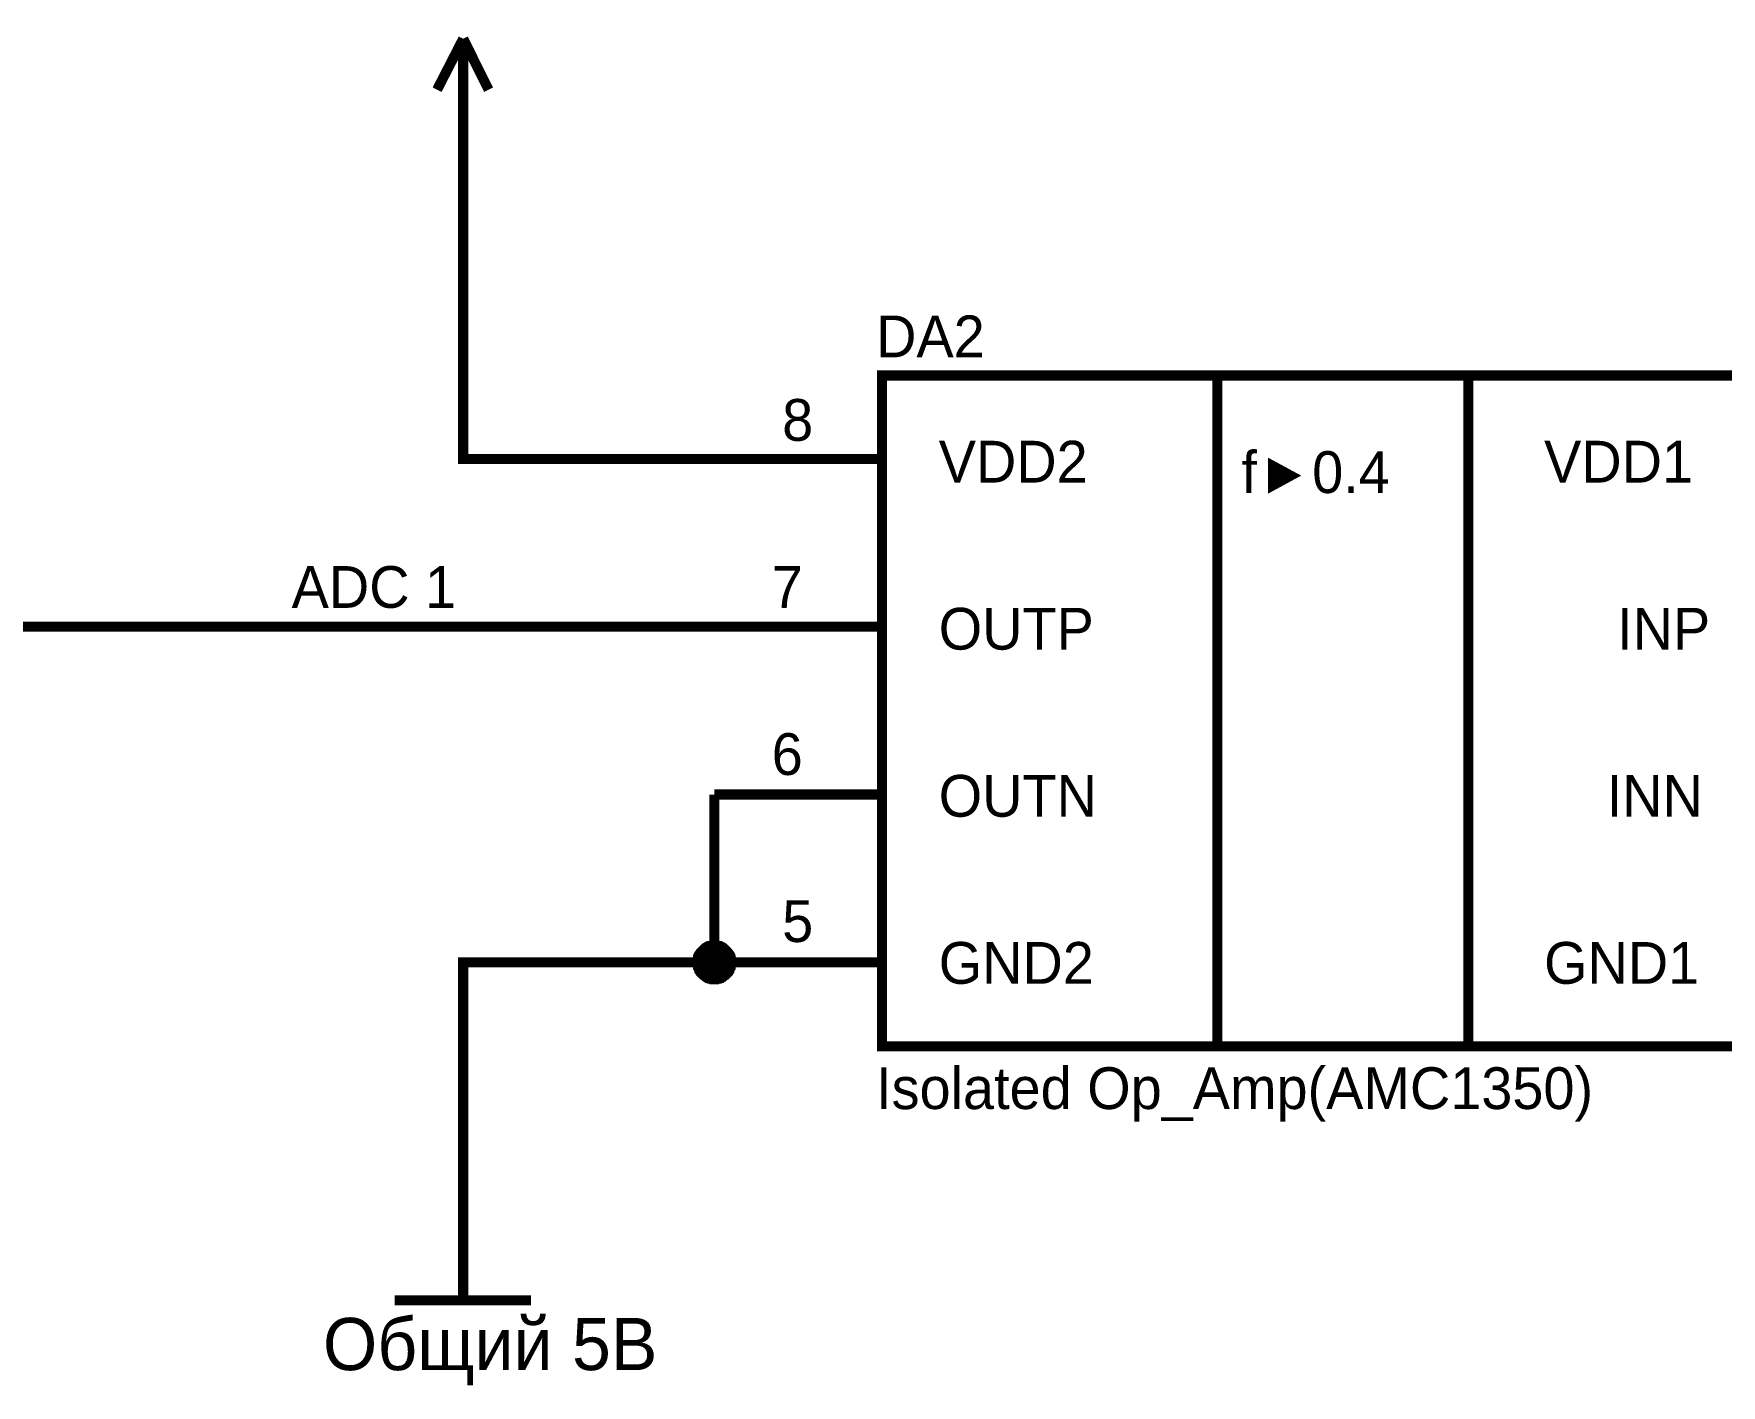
# Model space of a CAD drawing. Header units: millimetres. Extents: x 0 to 567, y 0 to 399.
# Drawn here: x 404.7 to 455, y 237.4 to 277.7 of the extents above; entities that cross this region are included whole.
import ezdxf

# ---------------------------------------------------------------- set-up
doc = ezdxf.new("R2010")
doc.units = ezdxf.units.MM
doc.layers.add('Sheet', color=255, linetype='Continuous')

msp = doc.modelspace()

# ---------------------------------------------------------------- linework, layer by layer
at = {"layer": 'Sheet'}
for points, const_width in [([(417.482, 277.527), (416.704, 276.01)], 0.3), ([(417.482, 277.527), (418.24, 276.01)], 0.3), ([(417.482, 274.998), (417.482, 277.527)], 0.3), ([(424.971, 264.997), (417.482, 264.997), (417.482, 274.998), (417.482, 274.998)], 0.3), ([(429.97, 264.997), (424.971, 264.997)], 0.3), ([(424.971, 259.997), (389.978, 259.997)], 0.3), ([(429.97, 259.997), (424.971, 259.997)], 0.3), ([(417.482, 244.996), (417.482, 249.996), (424.971, 249.996), (424.971, 254.997)], 0.3), ([(429.97, 254.997), (424.971, 254.997)], 0.3), ([(424.465, 249.996), (424.465, 250.016), (424.465, 250.055), (424.465, 250.074), (424.484, 250.094), (424.484, 250.113), (424.484, 250.152), (424.504, 250.171), (424.504, 250.191), (424.523, 250.21), (424.523, 250.23), (424.543, 250.249), (424.562, 250.269), (424.562, 250.288), (424.582, 250.308), (424.601, 250.327), (424.62, 250.347), (424.64, 250.366), (424.659, 250.385), (424.679, 250.405), (424.698, 250.405), (424.718, 250.424), (424.737, 250.444), (424.757, 250.444), (424.776, 250.463), (424.796, 250.463), (424.815, 250.483), (424.854, 250.483), (424.873, 250.483), (424.893, 250.502), (424.912, 250.502), (424.951, 250.502), (424.971, 250.502)], 0.3), ([(424.465, 249.996), (424.465, 250.016), (424.465, 250.055), (424.465, 250.074), (424.484, 250.094), (424.484, 250.113), (424.484, 250.152), (424.504, 250.171), (424.504, 250.191), (424.523, 250.21), (424.523, 250.23), (424.543, 250.249), (424.562, 250.269), (424.562, 250.288), (424.582, 250.308), (424.601, 250.327), (424.62, 250.347), (424.64, 250.366), (424.659, 250.385), (424.679, 250.405), (424.698, 250.405), (424.718, 250.424), (424.737, 250.444), (424.757, 250.444), (424.776, 250.463), (424.796, 250.463), (424.815, 250.483), (424.854, 250.483), (424.873, 250.483), (424.893, 250.502), (424.912, 250.502), (424.951, 250.502), (424.971, 250.502)], 0.3), ([(424.465, 249.996), (424.465, 250.016), (424.465, 250.055), (424.465, 250.074), (424.484, 250.094), (424.484, 250.113), (424.484, 250.152), (424.504, 250.171), (424.504, 250.191), (424.523, 250.21), (424.523, 250.23), (424.543, 250.249), (424.562, 250.269), (424.562, 250.288), (424.582, 250.308), (424.601, 250.327), (424.62, 250.347), (424.64, 250.366), (424.659, 250.385), (424.679, 250.405), (424.698, 250.405), (424.718, 250.424), (424.737, 250.444), (424.757, 250.444), (424.776, 250.463), (424.796, 250.463), (424.815, 250.483), (424.854, 250.483), (424.873, 250.483), (424.893, 250.502), (424.912, 250.502), (424.951, 250.502), (424.971, 250.502)], 0.3), ([(424.465, 249.996), (424.465, 250.016), (424.465, 250.055), (424.465, 250.074), (424.484, 250.094), (424.484, 250.113), (424.484, 250.152), (424.504, 250.171), (424.504, 250.191), (424.523, 250.21), (424.523, 250.23), (424.543, 250.249), (424.562, 250.269), (424.562, 250.288), (424.582, 250.308), (424.601, 250.327), (424.62, 250.347), (424.64, 250.366), (424.659, 250.385), (424.679, 250.405), (424.698, 250.405), (424.718, 250.424), (424.737, 250.444), (424.757, 250.444), (424.776, 250.463), (424.796, 250.463), (424.815, 250.483), (424.854, 250.483), (424.873, 250.483), (424.893, 250.502), (424.912, 250.502), (424.951, 250.502), (424.971, 250.502)], 0.3), ([(424.465, 249.996), (424.465, 250.016), (424.465, 250.055), (424.465, 250.074), (424.484, 250.094), (424.484, 250.113), (424.484, 250.152), (424.504, 250.171), (424.504, 250.191), (424.523, 250.21), (424.523, 250.23), (424.543, 250.249), (424.562, 250.269), (424.562, 250.288), (424.582, 250.308), (424.601, 250.327), (424.62, 250.347), (424.64, 250.366), (424.659, 250.385), (424.679, 250.405), (424.698, 250.405), (424.718, 250.424), (424.737, 250.444), (424.757, 250.444), (424.776, 250.463), (424.796, 250.463), (424.815, 250.483), (424.854, 250.483), (424.873, 250.483), (424.893, 250.502), (424.912, 250.502), (424.951, 250.502), (424.971, 250.502)], 0.3), ([(424.971, 250.502), (424.971, 250.502)], 0.3), ([(424.971, 250.502), (424.99, 250.502), (425.029, 250.502), (425.048, 250.502), (425.068, 250.483), (425.087, 250.483), (425.126, 250.483), (425.146, 250.463), (425.165, 250.463), (425.185, 250.444), (425.204, 250.444), (425.223, 250.424), (425.243, 250.405), (425.262, 250.405), (425.282, 250.385), (425.301, 250.366), (425.321, 250.347), (425.34, 250.327), (425.36, 250.308), (425.379, 250.288), (425.379, 250.269), (425.399, 250.249), (425.418, 250.23), (425.418, 250.21), (425.437, 250.191), (425.437, 250.171), (425.457, 250.152), (425.457, 250.113), (425.457, 250.094), (425.476, 250.074), (425.476, 250.055), (425.476, 250.016), (425.476, 249.996)], 0.3), ([(424.971, 250.502), (424.971, 250.502)], 0.3), ([(424.971, 250.502), (424.99, 250.502), (425.029, 250.502), (425.048, 250.502), (425.068, 250.483), (425.087, 250.483), (425.126, 250.483), (425.146, 250.463), (425.165, 250.463), (425.185, 250.444), (425.204, 250.444), (425.223, 250.424), (425.243, 250.405), (425.262, 250.405), (425.282, 250.385), (425.301, 250.366), (425.321, 250.347), (425.34, 250.327), (425.36, 250.308), (425.379, 250.288), (425.379, 250.269), (425.399, 250.249), (425.418, 250.23), (425.418, 250.21), (425.437, 250.191), (425.437, 250.171), (425.457, 250.152), (425.457, 250.113), (425.457, 250.094), (425.476, 250.074), (425.476, 250.055), (425.476, 250.016), (425.476, 249.996)], 0.3), ([(424.971, 250.502), (424.971, 250.502)], 0.3), ([(424.971, 250.502), (424.99, 250.502), (425.029, 250.502), (425.048, 250.502), (425.068, 250.483), (425.087, 250.483), (425.126, 250.483), (425.146, 250.463), (425.165, 250.463), (425.185, 250.444), (425.204, 250.444), (425.223, 250.424), (425.243, 250.405), (425.262, 250.405), (425.282, 250.385), (425.301, 250.366), (425.321, 250.347), (425.34, 250.327), (425.36, 250.308), (425.379, 250.288), (425.379, 250.269), (425.399, 250.249), (425.418, 250.23), (425.418, 250.21), (425.437, 250.191), (425.437, 250.171), (425.457, 250.152), (425.457, 250.113), (425.457, 250.094), (425.476, 250.074), (425.476, 250.055), (425.476, 250.016), (425.476, 249.996)], 0.3), ([(424.971, 250.502), (424.971, 250.502)], 0.3), ([(424.971, 250.502), (424.99, 250.502), (425.029, 250.502), (425.048, 250.502), (425.068, 250.483), (425.087, 250.483), (425.126, 250.483), (425.146, 250.463), (425.165, 250.463), (425.185, 250.444), (425.204, 250.444), (425.223, 250.424), (425.243, 250.405), (425.262, 250.405), (425.282, 250.385), (425.301, 250.366), (425.321, 250.347), (425.34, 250.327), (425.36, 250.308), (425.379, 250.288), (425.379, 250.269), (425.399, 250.249), (425.418, 250.23), (425.418, 250.21), (425.437, 250.191), (425.437, 250.171), (425.457, 250.152), (425.457, 250.113), (425.457, 250.094), (425.476, 250.074), (425.476, 250.055), (425.476, 250.016), (425.476, 249.996)], 0.3), ([(424.971, 250.502), (424.971, 250.502)], 0.3), ([(424.971, 250.502), (424.99, 250.502), (425.029, 250.502), (425.048, 250.502), (425.068, 250.483), (425.087, 250.483), (425.126, 250.483), (425.146, 250.463), (425.165, 250.463), (425.185, 250.444), (425.204, 250.444), (425.223, 250.424), (425.243, 250.405), (425.262, 250.405), (425.282, 250.385), (425.301, 250.366), (425.321, 250.347), (425.34, 250.327), (425.36, 250.308), (425.379, 250.288), (425.379, 250.269), (425.399, 250.249), (425.418, 250.23), (425.418, 250.21), (425.437, 250.191), (425.437, 250.171), (425.457, 250.152), (425.457, 250.113), (425.457, 250.094), (425.476, 250.074), (425.476, 250.055), (425.476, 250.016), (425.476, 249.996)], 0.3), ([(424.971, 249.49), (424.951, 249.49), (424.912, 249.49), (424.893, 249.49), (424.873, 249.51), (424.854, 249.51), (424.815, 249.51), (424.796, 249.529), (424.776, 249.529), (424.757, 249.529), (424.737, 249.549), (424.718, 249.568), (424.698, 249.568), (424.679, 249.588), (424.659, 249.607), (424.64, 249.627), (424.62, 249.627), (424.601, 249.646), (424.582, 249.666), (424.562, 249.685), (424.562, 249.704), (424.543, 249.724), (424.523, 249.743), (424.523, 249.763), (424.504, 249.802), (424.504, 249.821), (424.484, 249.841), (424.484, 249.86), (424.484, 249.899), (424.465, 249.918), (424.465, 249.938), (424.465, 249.977), (424.465, 249.996)], 0.3), ([(424.465, 249.996), (424.465, 249.996)], 0.3), ([(424.971, 249.49), (424.951, 249.49), (424.912, 249.49), (424.893, 249.49), (424.873, 249.51), (424.854, 249.51), (424.815, 249.51), (424.796, 249.529), (424.776, 249.529), (424.757, 249.529), (424.737, 249.549), (424.718, 249.568), (424.698, 249.568), (424.679, 249.588), (424.659, 249.607), (424.64, 249.627), (424.62, 249.627), (424.601, 249.646), (424.582, 249.666), (424.562, 249.685), (424.562, 249.704), (424.543, 249.724), (424.523, 249.743), (424.523, 249.763), (424.504, 249.802), (424.504, 249.821), (424.484, 249.841), (424.484, 249.86), (424.484, 249.899), (424.465, 249.918), (424.465, 249.938), (424.465, 249.977), (424.465, 249.996)], 0.3), ([(424.465, 249.996), (424.465, 249.996)], 0.3), ([(424.971, 249.49), (424.951, 249.49), (424.912, 249.49), (424.893, 249.49), (424.873, 249.51), (424.854, 249.51), (424.815, 249.51), (424.796, 249.529), (424.776, 249.529), (424.757, 249.529), (424.737, 249.549), (424.718, 249.568), (424.698, 249.568), (424.679, 249.588), (424.659, 249.607), (424.64, 249.627), (424.62, 249.627), (424.601, 249.646), (424.582, 249.666), (424.562, 249.685), (424.562, 249.704), (424.543, 249.724), (424.523, 249.743), (424.523, 249.763), (424.504, 249.802), (424.504, 249.821), (424.484, 249.841), (424.484, 249.86), (424.484, 249.899), (424.465, 249.918), (424.465, 249.938), (424.465, 249.977), (424.465, 249.996)], 0.3), ([(424.465, 249.996), (424.465, 249.996)], 0.3), ([(424.971, 249.49), (424.951, 249.49), (424.912, 249.49), (424.893, 249.49), (424.873, 249.51), (424.854, 249.51), (424.815, 249.51), (424.796, 249.529), (424.776, 249.529), (424.757, 249.529), (424.737, 249.549), (424.718, 249.568), (424.698, 249.568), (424.679, 249.588), (424.659, 249.607), (424.64, 249.627), (424.62, 249.627), (424.601, 249.646), (424.582, 249.666), (424.562, 249.685), (424.562, 249.704), (424.543, 249.724), (424.523, 249.743), (424.523, 249.763), (424.504, 249.802), (424.504, 249.821), (424.484, 249.841), (424.484, 249.86), (424.484, 249.899), (424.465, 249.918), (424.465, 249.938), (424.465, 249.977), (424.465, 249.996)], 0.3), ([(424.465, 249.996), (424.465, 249.996)], 0.3), ([(424.971, 249.49), (424.951, 249.49), (424.912, 249.49), (424.893, 249.49), (424.873, 249.51), (424.854, 249.51), (424.815, 249.51), (424.796, 249.529), (424.776, 249.529), (424.757, 249.529), (424.737, 249.549), (424.718, 249.568), (424.698, 249.568), (424.679, 249.588), (424.659, 249.607), (424.64, 249.627), (424.62, 249.627), (424.601, 249.646), (424.582, 249.666), (424.562, 249.685), (424.562, 249.704), (424.543, 249.724), (424.523, 249.743), (424.523, 249.763), (424.504, 249.802), (424.504, 249.821), (424.484, 249.841), (424.484, 249.86), (424.484, 249.899), (424.465, 249.918), (424.465, 249.938), (424.465, 249.977), (424.465, 249.996)], 0.3), ([(424.465, 249.996), (424.465, 249.996)], 0.3), ([(424.465, 249.996), (424.465, 250.016), (424.465, 250.055), (424.465, 250.074), (424.484, 250.094), (424.484, 250.113), (424.484, 250.152), (424.504, 250.171), (424.504, 250.191), (424.523, 250.21), (424.523, 250.23), (424.543, 250.249), (424.562, 250.269), (424.562, 250.288), (424.582, 250.308), (424.601, 250.327), (424.62, 250.347), (424.64, 250.366), (424.659, 250.385), (424.679, 250.405), (424.698, 250.405), (424.718, 250.424), (424.737, 250.444), (424.757, 250.444), (424.776, 250.463), (424.796, 250.463), (424.815, 250.483), (424.854, 250.483), (424.873, 250.483), (424.893, 250.502), (424.912, 250.502), (424.951, 250.502), (424.971, 250.502)], 0.0991), ([(424.465, 249.996), (424.465, 250.016), (424.465, 250.055), (424.465, 250.074), (424.484, 250.094), (424.484, 250.113), (424.484, 250.152), (424.504, 250.171), (424.504, 250.191), (424.523, 250.21), (424.523, 250.23), (424.543, 250.249), (424.562, 250.269), (424.562, 250.288), (424.582, 250.308), (424.601, 250.327), (424.62, 250.347), (424.64, 250.366), (424.659, 250.385), (424.679, 250.405), (424.698, 250.405), (424.718, 250.424), (424.737, 250.444), (424.757, 250.444), (424.776, 250.463), (424.796, 250.463), (424.815, 250.483), (424.854, 250.483), (424.873, 250.483), (424.893, 250.502), (424.912, 250.502), (424.951, 250.502), (424.971, 250.502)], 0.0991), ([(424.465, 249.996), (424.465, 250.016), (424.465, 250.055), (424.465, 250.074), (424.484, 250.094), (424.484, 250.113), (424.484, 250.152), (424.504, 250.171), (424.504, 250.191), (424.523, 250.21), (424.523, 250.23), (424.543, 250.249), (424.562, 250.269), (424.562, 250.288), (424.582, 250.308), (424.601, 250.327), (424.62, 250.347), (424.64, 250.366), (424.659, 250.385), (424.679, 250.405), (424.698, 250.405), (424.718, 250.424), (424.737, 250.444), (424.757, 250.444), (424.776, 250.463), (424.796, 250.463), (424.815, 250.483), (424.854, 250.483), (424.873, 250.483), (424.893, 250.502), (424.912, 250.502), (424.951, 250.502), (424.971, 250.502)], 0.0991), ([(424.465, 249.996), (424.465, 250.016), (424.465, 250.055), (424.465, 250.074), (424.484, 250.094), (424.484, 250.113), (424.484, 250.152), (424.504, 250.171), (424.504, 250.191), (424.523, 250.21), (424.523, 250.23), (424.543, 250.249), (424.562, 250.269), (424.562, 250.288), (424.582, 250.308), (424.601, 250.327), (424.62, 250.347), (424.64, 250.366), (424.659, 250.385), (424.679, 250.405), (424.698, 250.405), (424.718, 250.424), (424.737, 250.444), (424.757, 250.444), (424.776, 250.463), (424.796, 250.463), (424.815, 250.483), (424.854, 250.483), (424.873, 250.483), (424.893, 250.502), (424.912, 250.502), (424.951, 250.502), (424.971, 250.502)], 0.0991), ([(424.465, 249.996), (424.465, 250.016), (424.465, 250.055), (424.465, 250.074), (424.484, 250.094), (424.484, 250.113), (424.484, 250.152), (424.504, 250.171), (424.504, 250.191), (424.523, 250.21), (424.523, 250.23), (424.543, 250.249), (424.562, 250.269), (424.562, 250.288), (424.582, 250.308), (424.601, 250.327), (424.62, 250.347), (424.64, 250.366), (424.659, 250.385), (424.679, 250.405), (424.698, 250.405), (424.718, 250.424), (424.737, 250.444), (424.757, 250.444), (424.776, 250.463), (424.796, 250.463), (424.815, 250.483), (424.854, 250.483), (424.873, 250.483), (424.893, 250.502), (424.912, 250.502), (424.951, 250.502), (424.971, 250.502)], 0.0991), ([(425.476, 249.996), (425.476, 249.977), (425.476, 249.938), (425.476, 249.918), (425.457, 249.899), (425.457, 249.86), (425.457, 249.841), (425.437, 249.821), (425.437, 249.802), (425.418, 249.763), (425.418, 249.743), (425.399, 249.724), (425.379, 249.704), (425.379, 249.685), (425.36, 249.666), (425.34, 249.646), (425.321, 249.627), (425.301, 249.627), (425.282, 249.607), (425.262, 249.588), (425.243, 249.568), (425.223, 249.568), (425.204, 249.549), (425.185, 249.529), (425.165, 249.529), (425.146, 249.529), (425.126, 249.51), (425.087, 249.51), (425.068, 249.51), (425.048, 249.49), (425.029, 249.49), (424.99, 249.49), (424.971, 249.49)], 0.3), ([(429.97, 249.996), (424.971, 249.996)], 0.3), ([(425.476, 249.996), (425.476, 249.977), (425.476, 249.938), (425.476, 249.918), (425.457, 249.899), (425.457, 249.86), (425.457, 249.841), (425.437, 249.821), (425.437, 249.802), (425.418, 249.763), (425.418, 249.743), (425.399, 249.724), (425.379, 249.704), (425.379, 249.685), (425.36, 249.666), (425.34, 249.646), (425.321, 249.627), (425.301, 249.627), (425.282, 249.607), (425.262, 249.588), (425.243, 249.568), (425.223, 249.568), (425.204, 249.549), (425.185, 249.529), (425.165, 249.529), (425.146, 249.529), (425.126, 249.51), (425.087, 249.51), (425.068, 249.51), (425.048, 249.49), (425.029, 249.49), (424.99, 249.49), (424.971, 249.49)], 0.3), ([(425.476, 249.996), (425.476, 249.977), (425.476, 249.938), (425.476, 249.918), (425.457, 249.899), (425.457, 249.86), (425.457, 249.841), (425.437, 249.821), (425.437, 249.802), (425.418, 249.763), (425.418, 249.743), (425.399, 249.724), (425.379, 249.704), (425.379, 249.685), (425.36, 249.666), (425.34, 249.646), (425.321, 249.627), (425.301, 249.627), (425.282, 249.607), (425.262, 249.588), (425.243, 249.568), (425.223, 249.568), (425.204, 249.549), (425.185, 249.529), (425.165, 249.529), (425.146, 249.529), (425.126, 249.51), (425.087, 249.51), (425.068, 249.51), (425.048, 249.49), (425.029, 249.49), (424.99, 249.49), (424.971, 249.49)], 0.3), ([(425.476, 249.996), (425.476, 249.977), (425.476, 249.938), (425.476, 249.918), (425.457, 249.899), (425.457, 249.86), (425.457, 249.841), (425.437, 249.821), (425.437, 249.802), (425.418, 249.763), (425.418, 249.743), (425.399, 249.724), (425.379, 249.704), (425.379, 249.685), (425.36, 249.666), (425.34, 249.646), (425.321, 249.627), (425.301, 249.627), (425.282, 249.607), (425.262, 249.588), (425.243, 249.568), (425.223, 249.568), (425.204, 249.549), (425.185, 249.529), (425.165, 249.529), (425.146, 249.529), (425.126, 249.51), (425.087, 249.51), (425.068, 249.51), (425.048, 249.49), (425.029, 249.49), (424.99, 249.49), (424.971, 249.49)], 0.3), ([(425.476, 249.996), (425.476, 249.977), (425.476, 249.938), (425.476, 249.918), (425.457, 249.899), (425.457, 249.86), (425.457, 249.841), (425.437, 249.821), (425.437, 249.802), (425.418, 249.763), (425.418, 249.743), (425.399, 249.724), (425.379, 249.704), (425.379, 249.685), (425.36, 249.666), (425.34, 249.646), (425.321, 249.627), (425.301, 249.627), (425.282, 249.607), (425.262, 249.588), (425.243, 249.568), (425.223, 249.568), (425.204, 249.549), (425.185, 249.529), (425.165, 249.529), (425.146, 249.529), (425.126, 249.51), (425.087, 249.51), (425.068, 249.51), (425.048, 249.49), (425.029, 249.49), (424.99, 249.49), (424.971, 249.49)], 0.3), ([(424.971, 250.502), (424.971, 250.502)], 0.0991), ([(424.971, 250.502), (424.99, 250.502), (425.029, 250.502), (425.048, 250.502), (425.068, 250.483), (425.087, 250.483), (425.126, 250.483), (425.146, 250.463), (425.165, 250.463), (425.185, 250.444), (425.204, 250.444), (425.223, 250.424), (425.243, 250.405), (425.262, 250.405), (425.282, 250.385), (425.301, 250.366), (425.321, 250.347), (425.34, 250.327), (425.36, 250.308), (425.379, 250.288), (425.379, 250.269), (425.399, 250.249), (425.418, 250.23), (425.418, 250.21), (425.437, 250.191), (425.437, 250.171), (425.457, 250.152), (425.457, 250.113), (425.457, 250.094), (425.476, 250.074), (425.476, 250.055), (425.476, 250.016), (425.476, 249.996)], 0.0991), ([(424.971, 250.502), (424.971, 250.502)], 0.0991), ([(424.971, 250.502), (424.99, 250.502), (425.029, 250.502), (425.048, 250.502), (425.068, 250.483), (425.087, 250.483), (425.126, 250.483), (425.146, 250.463), (425.165, 250.463), (425.185, 250.444), (425.204, 250.444), (425.223, 250.424), (425.243, 250.405), (425.262, 250.405), (425.282, 250.385), (425.301, 250.366), (425.321, 250.347), (425.34, 250.327), (425.36, 250.308), (425.379, 250.288), (425.379, 250.269), (425.399, 250.249), (425.418, 250.23), (425.418, 250.21), (425.437, 250.191), (425.437, 250.171), (425.457, 250.152), (425.457, 250.113), (425.457, 250.094), (425.476, 250.074), (425.476, 250.055), (425.476, 250.016), (425.476, 249.996)], 0.0991), ([(424.971, 250.502), (424.971, 250.502)], 0.0991), ([(424.971, 250.502), (424.99, 250.502), (425.029, 250.502), (425.048, 250.502), (425.068, 250.483), (425.087, 250.483), (425.126, 250.483), (425.146, 250.463), (425.165, 250.463), (425.185, 250.444), (425.204, 250.444), (425.223, 250.424), (425.243, 250.405), (425.262, 250.405), (425.282, 250.385), (425.301, 250.366), (425.321, 250.347), (425.34, 250.327), (425.36, 250.308), (425.379, 250.288), (425.379, 250.269), (425.399, 250.249), (425.418, 250.23), (425.418, 250.21), (425.437, 250.191), (425.437, 250.171), (425.457, 250.152), (425.457, 250.113), (425.457, 250.094), (425.476, 250.074), (425.476, 250.055), (425.476, 250.016), (425.476, 249.996)], 0.0991), ([(424.971, 250.502), (424.971, 250.502)], 0.0991), ([(424.971, 250.502), (424.99, 250.502), (425.029, 250.502), (425.048, 250.502), (425.068, 250.483), (425.087, 250.483), (425.126, 250.483), (425.146, 250.463), (425.165, 250.463), (425.185, 250.444), (425.204, 250.444), (425.223, 250.424), (425.243, 250.405), (425.262, 250.405), (425.282, 250.385), (425.301, 250.366), (425.321, 250.347), (425.34, 250.327), (425.36, 250.308), (425.379, 250.288), (425.379, 250.269), (425.399, 250.249), (425.418, 250.23), (425.418, 250.21), (425.437, 250.191), (425.437, 250.171), (425.457, 250.152), (425.457, 250.113), (425.457, 250.094), (425.476, 250.074), (425.476, 250.055), (425.476, 250.016), (425.476, 249.996)], 0.0991), ([(424.971, 250.502), (424.971, 250.502)], 0.0991), ([(424.971, 250.502), (424.99, 250.502), (425.029, 250.502), (425.048, 250.502), (425.068, 250.483), (425.087, 250.483), (425.126, 250.483), (425.146, 250.463), (425.165, 250.463), (425.185, 250.444), (425.204, 250.444), (425.223, 250.424), (425.243, 250.405), (425.262, 250.405), (425.282, 250.385), (425.301, 250.366), (425.321, 250.347), (425.34, 250.327), (425.36, 250.308), (425.379, 250.288), (425.379, 250.269), (425.399, 250.249), (425.418, 250.23), (425.418, 250.21), (425.437, 250.191), (425.437, 250.171), (425.457, 250.152), (425.457, 250.113), (425.457, 250.094), (425.476, 250.074), (425.476, 250.055), (425.476, 250.016), (425.476, 249.996)], 0.0991), ([(425.476, 249.996), (425.476, 249.996), (425.476, 249.996), (425.476, 249.996), (425.476, 249.996), (425.476, 249.996), (425.476, 249.996), (425.476, 249.996), (425.476, 249.996), (425.476, 249.996), (425.476, 249.996), (425.476, 249.996), (425.476, 249.996), (425.476, 249.996), (425.476, 249.996), (425.476, 249.996), (425.476, 249.996), (425.476, 249.996), (425.476, 249.996), (425.476, 249.996), (425.476, 249.996), (425.476, 249.996), (425.476, 249.996), (425.476, 249.996), (425.476, 249.996), (425.476, 249.996), (425.476, 249.996), (425.476, 249.996), (425.476, 249.996), (425.476, 249.996), (425.476, 249.996), (425.476, 249.996), (425.476, 249.996)], 0.3), ([(425.476, 249.996), (425.476, 249.996)], 0.3), ([(425.476, 249.996), (425.476, 249.996), (425.476, 249.996), (425.476, 249.996), (425.476, 249.996), (425.476, 249.996), (425.476, 249.996), (425.476, 249.996), (425.476, 249.996), (425.476, 249.996), (425.476, 249.996), (425.476, 249.996), (425.476, 249.996), (425.476, 249.996), (425.476, 249.996), (425.476, 249.996), (425.476, 249.996), (425.476, 249.996), (425.476, 249.996), (425.476, 249.996), (425.476, 249.996), (425.476, 249.996), (425.476, 249.996), (425.476, 249.996), (425.476, 249.996), (425.476, 249.996), (425.476, 249.996), (425.476, 249.996), (425.476, 249.996), (425.476, 249.996), (425.476, 249.996), (425.476, 249.996), (425.476, 249.996)], 0.3), ([(425.476, 249.996), (425.476, 249.996)], 0.3), ([(425.476, 249.996), (425.476, 249.996), (425.476, 249.996), (425.476, 249.996), (425.476, 249.996), (425.476, 249.996), (425.476, 249.996), (425.476, 249.996), (425.476, 249.996), (425.476, 249.996), (425.476, 249.996), (425.476, 249.996), (425.476, 249.996), (425.476, 249.996), (425.476, 249.996), (425.476, 249.996), (425.476, 249.996), (425.476, 249.996), (425.476, 249.996), (425.476, 249.996), (425.476, 249.996), (425.476, 249.996), (425.476, 249.996), (425.476, 249.996), (425.476, 249.996), (425.476, 249.996), (425.476, 249.996), (425.476, 249.996), (425.476, 249.996), (425.476, 249.996), (425.476, 249.996), (425.476, 249.996), (425.476, 249.996)], 0.3), ([(425.476, 249.996), (425.476, 249.996)], 0.3), ([(425.476, 249.996), (425.476, 249.996), (425.476, 249.996), (425.476, 249.996), (425.476, 249.996), (425.476, 249.996), (425.476, 249.996), (425.476, 249.996), (425.476, 249.996), (425.476, 249.996), (425.476, 249.996), (425.476, 249.996), (425.476, 249.996), (425.476, 249.996), (425.476, 249.996), (425.476, 249.996), (425.476, 249.996), (425.476, 249.996), (425.476, 249.996), (425.476, 249.996), (425.476, 249.996), (425.476, 249.996), (425.476, 249.996), (425.476, 249.996), (425.476, 249.996), (425.476, 249.996), (425.476, 249.996), (425.476, 249.996), (425.476, 249.996), (425.476, 249.996), (425.476, 249.996), (425.476, 249.996), (425.476, 249.996)], 0.3), ([(425.476, 249.996), (425.476, 249.996)], 0.3), ([(425.476, 249.996), (425.476, 249.996), (425.476, 249.996), (425.476, 249.996), (425.476, 249.996), (425.476, 249.996), (425.476, 249.996), (425.476, 249.996), (425.476, 249.996), (425.476, 249.996), (425.476, 249.996), (425.476, 249.996), (425.476, 249.996), (425.476, 249.996), (425.476, 249.996), (425.476, 249.996), (425.476, 249.996), (425.476, 249.996), (425.476, 249.996), (425.476, 249.996), (425.476, 249.996), (425.476, 249.996), (425.476, 249.996), (425.476, 249.996), (425.476, 249.996), (425.476, 249.996), (425.476, 249.996), (425.476, 249.996), (425.476, 249.996), (425.476, 249.996), (425.476, 249.996), (425.476, 249.996), (425.476, 249.996)], 0.3), ([(425.476, 249.996), (425.476, 249.996)], 0.3), ([(424.971, 249.49), (424.951, 249.49), (424.912, 249.49), (424.893, 249.49), (424.873, 249.51), (424.854, 249.51), (424.815, 249.51), (424.796, 249.529), (424.776, 249.529), (424.757, 249.529), (424.737, 249.549), (424.718, 249.568), (424.698, 249.568), (424.679, 249.588), (424.659, 249.607), (424.64, 249.627), (424.62, 249.627), (424.601, 249.646), (424.582, 249.666), (424.562, 249.685), (424.562, 249.704), (424.543, 249.724), (424.523, 249.743), (424.523, 249.763), (424.504, 249.802), (424.504, 249.821), (424.484, 249.841), (424.484, 249.86), (424.484, 249.899), (424.465, 249.918), (424.465, 249.938), (424.465, 249.977), (424.465, 249.996)], 0.0991), ([(424.465, 249.996), (424.465, 249.996)], 0.0991), ([(424.971, 249.49), (424.951, 249.49), (424.912, 249.49), (424.893, 249.49), (424.873, 249.51), (424.854, 249.51), (424.815, 249.51), (424.796, 249.529), (424.776, 249.529), (424.757, 249.529), (424.737, 249.549), (424.718, 249.568), (424.698, 249.568), (424.679, 249.588), (424.659, 249.607), (424.64, 249.627), (424.62, 249.627), (424.601, 249.646), (424.582, 249.666), (424.562, 249.685), (424.562, 249.704), (424.543, 249.724), (424.523, 249.743), (424.523, 249.763), (424.504, 249.802), (424.504, 249.821), (424.484, 249.841), (424.484, 249.86), (424.484, 249.899), (424.465, 249.918), (424.465, 249.938), (424.465, 249.977), (424.465, 249.996)], 0.0991), ([(424.465, 249.996), (424.465, 249.996)], 0.0991), ([(424.971, 249.49), (424.951, 249.49), (424.912, 249.49), (424.893, 249.49), (424.873, 249.51), (424.854, 249.51), (424.815, 249.51), (424.796, 249.529), (424.776, 249.529), (424.757, 249.529), (424.737, 249.549), (424.718, 249.568), (424.698, 249.568), (424.679, 249.588), (424.659, 249.607), (424.64, 249.627), (424.62, 249.627), (424.601, 249.646), (424.582, 249.666), (424.562, 249.685), (424.562, 249.704), (424.543, 249.724), (424.523, 249.743), (424.523, 249.763), (424.504, 249.802), (424.504, 249.821), (424.484, 249.841), (424.484, 249.86), (424.484, 249.899), (424.465, 249.918), (424.465, 249.938), (424.465, 249.977), (424.465, 249.996)], 0.0991), ([(424.465, 249.996), (424.465, 249.996)], 0.0991), ([(424.971, 249.49), (424.951, 249.49), (424.912, 249.49), (424.893, 249.49), (424.873, 249.51), (424.854, 249.51), (424.815, 249.51), (424.796, 249.529), (424.776, 249.529), (424.757, 249.529), (424.737, 249.549), (424.718, 249.568), (424.698, 249.568), (424.679, 249.588), (424.659, 249.607), (424.64, 249.627), (424.62, 249.627), (424.601, 249.646), (424.582, 249.666), (424.562, 249.685), (424.562, 249.704), (424.543, 249.724), (424.523, 249.743), (424.523, 249.763), (424.504, 249.802), (424.504, 249.821), (424.484, 249.841), (424.484, 249.86), (424.484, 249.899), (424.465, 249.918), (424.465, 249.938), (424.465, 249.977), (424.465, 249.996)], 0.0991), ([(424.465, 249.996), (424.465, 249.996)], 0.0991), ([(424.971, 249.49), (424.951, 249.49), (424.912, 249.49), (424.893, 249.49), (424.873, 249.51), (424.854, 249.51), (424.815, 249.51), (424.796, 249.529), (424.776, 249.529), (424.757, 249.529), (424.737, 249.549), (424.718, 249.568), (424.698, 249.568), (424.679, 249.588), (424.659, 249.607), (424.64, 249.627), (424.62, 249.627), (424.601, 249.646), (424.582, 249.666), (424.562, 249.685), (424.562, 249.704), (424.543, 249.724), (424.523, 249.743), (424.523, 249.763), (424.504, 249.802), (424.504, 249.821), (424.484, 249.841), (424.484, 249.86), (424.484, 249.899), (424.465, 249.918), (424.465, 249.938), (424.465, 249.977), (424.465, 249.996)], 0.0991), ([(424.465, 249.996), (424.465, 249.996)], 0.0991), ([(425.476, 249.996), (425.476, 249.977), (425.476, 249.938), (425.476, 249.918), (425.457, 249.899), (425.457, 249.86), (425.457, 249.841), (425.437, 249.821), (425.437, 249.802), (425.418, 249.763), (425.418, 249.743), (425.399, 249.724), (425.379, 249.704), (425.379, 249.685), (425.36, 249.666), (425.34, 249.646), (425.321, 249.627), (425.301, 249.627), (425.282, 249.607), (425.262, 249.588), (425.243, 249.568), (425.223, 249.568), (425.204, 249.549), (425.185, 249.529), (425.165, 249.529), (425.146, 249.529), (425.126, 249.51), (425.087, 249.51), (425.068, 249.51), (425.048, 249.49), (425.029, 249.49), (424.99, 249.49), (424.971, 249.49)], 0.0991), ([(425.476, 249.996), (425.476, 249.977), (425.476, 249.938), (425.476, 249.918), (425.457, 249.899), (425.457, 249.86), (425.457, 249.841), (425.437, 249.821), (425.437, 249.802), (425.418, 249.763), (425.418, 249.743), (425.399, 249.724), (425.379, 249.704), (425.379, 249.685), (425.36, 249.666), (425.34, 249.646), (425.321, 249.627), (425.301, 249.627), (425.282, 249.607), (425.262, 249.588), (425.243, 249.568), (425.223, 249.568), (425.204, 249.549), (425.185, 249.529), (425.165, 249.529), (425.146, 249.529), (425.126, 249.51), (425.087, 249.51), (425.068, 249.51), (425.048, 249.49), (425.029, 249.49), (424.99, 249.49), (424.971, 249.49)], 0.0991), ([(425.476, 249.996), (425.476, 249.977), (425.476, 249.938), (425.476, 249.918), (425.457, 249.899), (425.457, 249.86), (425.457, 249.841), (425.437, 249.821), (425.437, 249.802), (425.418, 249.763), (425.418, 249.743), (425.399, 249.724), (425.379, 249.704), (425.379, 249.685), (425.36, 249.666), (425.34, 249.646), (425.321, 249.627), (425.301, 249.627), (425.282, 249.607), (425.262, 249.588), (425.243, 249.568), (425.223, 249.568), (425.204, 249.549), (425.185, 249.529), (425.165, 249.529), (425.146, 249.529), (425.126, 249.51), (425.087, 249.51), (425.068, 249.51), (425.048, 249.49), (425.029, 249.49), (424.99, 249.49), (424.971, 249.49)], 0.0991), ([(425.476, 249.996), (425.476, 249.977), (425.476, 249.938), (425.476, 249.918), (425.457, 249.899), (425.457, 249.86), (425.457, 249.841), (425.437, 249.821), (425.437, 249.802), (425.418, 249.763), (425.418, 249.743), (425.399, 249.724), (425.379, 249.704), (425.379, 249.685), (425.36, 249.666), (425.34, 249.646), (425.321, 249.627), (425.301, 249.627), (425.282, 249.607), (425.262, 249.588), (425.243, 249.568), (425.223, 249.568), (425.204, 249.549), (425.185, 249.529), (425.165, 249.529), (425.146, 249.529), (425.126, 249.51), (425.087, 249.51), (425.068, 249.51), (425.048, 249.49), (425.029, 249.49), (424.99, 249.49), (424.971, 249.49)], 0.0991), ([(425.476, 249.996), (425.476, 249.977), (425.476, 249.938), (425.476, 249.918), (425.457, 249.899), (425.457, 249.86), (425.457, 249.841), (425.437, 249.821), (425.437, 249.802), (425.418, 249.763), (425.418, 249.743), (425.399, 249.724), (425.379, 249.704), (425.379, 249.685), (425.36, 249.666), (425.34, 249.646), (425.321, 249.627), (425.301, 249.627), (425.282, 249.607), (425.262, 249.588), (425.243, 249.568), (425.223, 249.568), (425.204, 249.549), (425.185, 249.529), (425.165, 249.529), (425.146, 249.529), (425.126, 249.51), (425.087, 249.51), (425.068, 249.51), (425.048, 249.49), (425.029, 249.49), (424.99, 249.49), (424.971, 249.49)], 0.0991), ([(425.476, 249.996), (425.476, 249.996), (425.476, 249.996), (425.476, 249.996), (425.476, 249.996), (425.476, 249.996), (425.476, 249.996), (425.476, 249.996), (425.476, 249.996), (425.476, 249.996), (425.476, 249.996), (425.476, 249.996), (425.476, 249.996), (425.476, 249.996), (425.476, 249.996), (425.476, 249.996), (425.476, 249.996), (425.476, 249.996), (425.476, 249.996), (425.476, 249.996), (425.476, 249.996), (425.476, 249.996), (425.476, 249.996), (425.476, 249.996), (425.476, 249.996), (425.476, 249.996), (425.476, 249.996), (425.476, 249.996), (425.476, 249.996), (425.476, 249.996), (425.476, 249.996), (425.476, 249.996), (425.476, 249.996)], 0.0991), ([(425.476, 249.996), (425.476, 249.996)], 0.0991), ([(425.476, 249.996), (425.476, 249.996), (425.476, 249.996), (425.476, 249.996), (425.476, 249.996), (425.476, 249.996), (425.476, 249.996), (425.476, 249.996), (425.476, 249.996), (425.476, 249.996), (425.476, 249.996), (425.476, 249.996), (425.476, 249.996), (425.476, 249.996), (425.476, 249.996), (425.476, 249.996), (425.476, 249.996), (425.476, 249.996), (425.476, 249.996), (425.476, 249.996), (425.476, 249.996), (425.476, 249.996), (425.476, 249.996), (425.476, 249.996), (425.476, 249.996), (425.476, 249.996), (425.476, 249.996), (425.476, 249.996), (425.476, 249.996), (425.476, 249.996), (425.476, 249.996), (425.476, 249.996), (425.476, 249.996)], 0.0991), ([(425.476, 249.996), (425.476, 249.996)], 0.0991), ([(425.476, 249.996), (425.476, 249.996), (425.476, 249.996), (425.476, 249.996), (425.476, 249.996), (425.476, 249.996), (425.476, 249.996), (425.476, 249.996), (425.476, 249.996), (425.476, 249.996), (425.476, 249.996), (425.476, 249.996), (425.476, 249.996), (425.476, 249.996), (425.476, 249.996), (425.476, 249.996), (425.476, 249.996), (425.476, 249.996), (425.476, 249.996), (425.476, 249.996), (425.476, 249.996), (425.476, 249.996), (425.476, 249.996), (425.476, 249.996), (425.476, 249.996), (425.476, 249.996), (425.476, 249.996), (425.476, 249.996), (425.476, 249.996), (425.476, 249.996), (425.476, 249.996), (425.476, 249.996), (425.476, 249.996)], 0.0991), ([(425.476, 249.996), (425.476, 249.996)], 0.0991), ([(425.476, 249.996), (425.476, 249.996), (425.476, 249.996), (425.476, 249.996), (425.476, 249.996), (425.476, 249.996), (425.476, 249.996), (425.476, 249.996), (425.476, 249.996), (425.476, 249.996), (425.476, 249.996), (425.476, 249.996), (425.476, 249.996), (425.476, 249.996), (425.476, 249.996), (425.476, 249.996), (425.476, 249.996), (425.476, 249.996), (425.476, 249.996), (425.476, 249.996), (425.476, 249.996), (425.476, 249.996), (425.476, 249.996), (425.476, 249.996), (425.476, 249.996), (425.476, 249.996), (425.476, 249.996), (425.476, 249.996), (425.476, 249.996), (425.476, 249.996), (425.476, 249.996), (425.476, 249.996), (425.476, 249.996)], 0.0991), ([(425.476, 249.996), (425.476, 249.996)], 0.0991), ([(425.476, 249.996), (425.476, 249.996), (425.476, 249.996), (425.476, 249.996), (425.476, 249.996), (425.476, 249.996), (425.476, 249.996), (425.476, 249.996), (425.476, 249.996), (425.476, 249.996), (425.476, 249.996), (425.476, 249.996), (425.476, 249.996), (425.476, 249.996), (425.476, 249.996), (425.476, 249.996), (425.476, 249.996), (425.476, 249.996), (425.476, 249.996), (425.476, 249.996), (425.476, 249.996), (425.476, 249.996), (425.476, 249.996), (425.476, 249.996), (425.476, 249.996), (425.476, 249.996), (425.476, 249.996), (425.476, 249.996), (425.476, 249.996), (425.476, 249.996), (425.476, 249.996), (425.476, 249.996), (425.476, 249.996)], 0.0991), ([(425.476, 249.996), (425.476, 249.996)], 0.0991), ([(417.482, 244.996), (417.482, 239.918)], 0.3), ([(415.44, 239.918), (419.505, 239.918)], 0.3)]:
    msp.add_lwpolyline(points, dxfattribs=dict(at, const_width=const_width))
at = {"layer": 'Sheet', "const_width": 0.3}
for points in [[(429.97, 267.488), (457.454, 267.488), (457.454, 247.486), (429.97, 247.486), (429.97, 267.488)], [(439.968, 267.488), (447.456, 267.488), (447.456, 247.486), (439.968, 247.486), (439.968, 267.488)]]:
    msp.add_lwpolyline(points, close=True, dxfattribs=at)
at = {"layer": 'Sheet', "const_width": 0.508}
msp.add_lwpolyline([(424.746, 250, 1), (425.254, 250, 1)], format="xyb", close=True, dxfattribs=at)

# ---------------------------------------------------------------- texts
at = {"layer": 'Sheet'}
for s, height, p in [('DA2', 1.2452, (429.795, 268.032)), ('8', 1.245, (426.994, 265.542)), ('VDD2', 1.2452, (431.662, 264.297)), ('f►0.4', 1.2452, (440.687, 263.986)), ('VDD1', 1.2452, (449.713, 264.297)), ('ADC 1', 1.2452, (412.366, 260.561)), ('7', 1.245, (426.682, 260.561)), ('OUTP', 1.2452, (431.662, 259.316)), ('INP', 1.2452, (451.891, 259.316)), ('6', 1.245, (426.682, 255.58)), ('OUTN', 1.2452, (431.662, 254.335)), ('INN', 1.2452, (451.58, 254.335)), ('5', 1.245, (426.994, 250.599)), ('GND2', 1.2452, (431.662, 249.354)), ('GND1', 1.2452, (449.713, 249.354)), ('Isolated Op_Amp(AMC1350)', 1.24521, (429.795, 245.619)), ('Общий 5В', 1.5565, (413.3, 237.836))]:
    msp.add_text(s, height=height, dxfattribs=at).set_placement(p)

doc.saveas('drawing.dxf')
